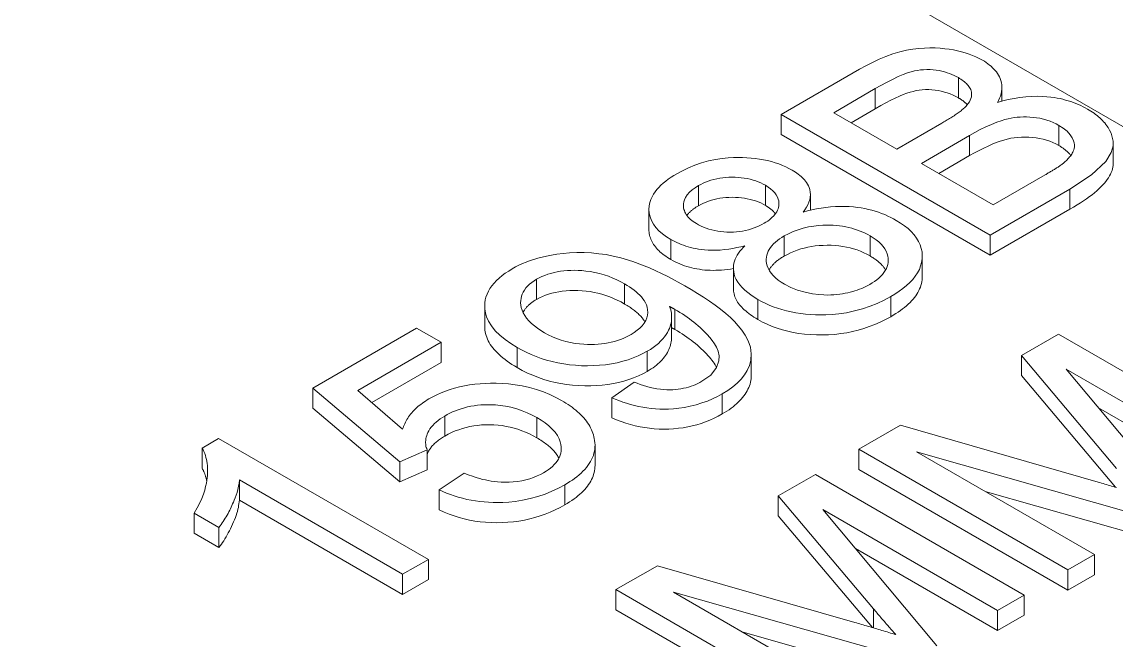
# Model space of a CAD drawing. Header units: millimetres. Extents: x 13 to 1104, y 13 to 850.
# Drawn here: x 922.41 to 933.52, y 606.4 to 612.68 of the extents above; entities that cross this region are included whole.
import ezdxf

# ---------------------------------------------------------------- set-up
doc = ezdxf.new("R2010")
doc.units = ezdxf.units.MM
doc.header["$LTSCALE"] = 4
doc.layers.add('Visible (ANSI)', color=7, linetype='Continuous', lineweight=9)
doc.layers.add('Visible Narrow (ANSI)', color=7, linetype='Continuous', lineweight=9)

msp = doc.modelspace()

# ---------------------------------------------------------------- linework, layer by layer
at = {"layer": 'Visible (ANSI)'}
for p, q in [((888.421, 637.694), (943.338, 605.987)), ((930.916, 612.197), (930.121, 611.737)), ((930.653, 611.755), (931.076, 612)), ((932.362, 611.872), (932.362, 612.012)), ((930.121, 611.737), (932.242, 610.513)), ((930.121, 611.533), (930.121, 611.737)), ((931.293, 611.385), (930.653, 611.755)), ((931.076, 611.795), (930.829, 611.653)), ((931.751, 611.65), (931.293, 611.385)), ((932.242, 610.308), (930.121, 611.533)), ((931.544, 611.241), (932.033, 611.524)), ((933.491, 611.238), (933.491, 611.442)), ((932.033, 611.319), (931.72, 611.139)), ((932.273, 610.82), (931.544, 611.241)), ((932.801, 611.125), (932.273, 610.82)), ((930.417, 610.765), (930.417, 610.926)), ((932.242, 610.513), (933.05, 610.979)), ((928.778, 610.571), (928.778, 610.776)), ((933.05, 610.775), (932.242, 610.308)), ((932.242, 610.308), (932.242, 610.513)), ((931.553, 610.094), (931.553, 610.298)), ((929.635, 609.971), (929.635, 610.175)), ((927.11, 609.587), (927.11, 609.791)), ((929.008, 609.477), (929.008, 609.681)), ((926.418, 609.568), (925.364, 608.959)), ((926.667, 609.424), (926.418, 609.568)), ((932.936, 609.508), (932.559, 609.29)), ((935.057, 608.283), (932.936, 609.508)), ((925.821, 608.936), (926.667, 609.424)), ((926.667, 609.22), (926.667, 609.424)), ((929.817, 609.091), (929.817, 609.295)), ((932.559, 609.29), (933.526, 608.144)), ((932.559, 609.086), (932.559, 609.29)), ((926.667, 609.22), (925.963, 608.813)), ((934.168, 607.77), (933.012, 609.152)), ((933.012, 609.152), (934.787, 608.127)), ((933.515, 607.953), (932.559, 609.086)), ((925.364, 608.959), (926.248, 608.211)), ((925.364, 608.755), (925.364, 608.959)), ((926.276, 608.541), (925.821, 608.936)), ((928.628, 609.02), (928.4, 608.862)), ((928.4, 608.658), (928.4, 608.862)), ((926.248, 608.007), (925.364, 608.755)), ((934.787, 607.923), (933.342, 608.758)), ((931.332, 608.582), (930.91, 608.338)), ((933.337, 608.005), (931.332, 608.582)), ((924.408, 608.449), (924.24, 608.351)), ((926.538, 607.219), (924.408, 608.449)), ((928.23, 608.175), (928.23, 608.379)), ((924.24, 608.147), (924.24, 608.351)), ((926.248, 608.211), (926.525, 608.334)), ((926.525, 608.13), (926.525, 608.334)), ((930.91, 608.338), (933.031, 607.114)), ((930.91, 608.134), (930.91, 608.338)), ((933.301, 607.269), (931.495, 608.312)), ((931.495, 608.312), (933.916, 607.624)), ((926.248, 608.007), (926.248, 608.211)), ((933.031, 606.909), (930.91, 608.134)), ((924.619, 608.027), (926.277, 607.069)), ((924.619, 607.823), (924.619, 608.027)), ((926.525, 608.13), (926.248, 608.007)), ((926.9, 608.097), (926.649, 607.926)), ((930.467, 608.082), (930.09, 607.865)), ((932.588, 606.858), (930.467, 608.082)), ((926.649, 607.722), (926.649, 607.926)), ((933.916, 607.42), (932.192, 607.91)), ((926.277, 606.865), (924.619, 607.823)), ((930.09, 607.865), (931.057, 606.719)), ((930.09, 607.661), (930.09, 607.865)), ((924.159, 607.691), (924.412, 607.545)), ((924.159, 607.486), (924.159, 607.691)), ((931.699, 606.344), (930.543, 607.727)), ((930.543, 607.727), (932.318, 606.702)), ((931.046, 606.528), (930.09, 607.661)), ((924.412, 607.341), (924.159, 607.486)), ((924.412, 607.341), (924.412, 607.545)), ((932.318, 606.498), (930.873, 607.332)), ((933.031, 607.114), (933.301, 607.269)), ((933.301, 607.065), (933.301, 607.269)), ((926.277, 607.069), (926.538, 607.219)), ((926.538, 607.015), (926.538, 607.219)), ((928.863, 607.156), (928.441, 606.913)), ((930.868, 606.58), (928.863, 607.156)), ((926.277, 606.865), (926.277, 607.069)), ((933.031, 606.909), (933.031, 607.114)), ((933.301, 607.065), (933.031, 606.909)), ((926.538, 607.015), (926.277, 606.865)), ((928.441, 606.913), (930.562, 605.688)), ((928.441, 606.709), (928.441, 606.913)), ((930.832, 605.844), (929.026, 606.887)), ((929.026, 606.887), (931.447, 606.199)), ((932.318, 606.702), (932.588, 606.858)), ((932.588, 606.654), (932.588, 606.858)), ((930.562, 605.484), (928.441, 606.709)), ((932.318, 606.498), (932.318, 606.702)), ((932.588, 606.654), (932.318, 606.498)), ((931.447, 605.995), (929.723, 606.485))]:
    msp.add_line(p, q, dxfattribs=at)
at = {"layer": 'Visible (ANSI)', "flags": 128}
for points in [[(932.163, 612.289), (932.131, 612.306), (932.098, 612.322), (932.063, 612.337), (932.027, 612.351), (931.989, 612.363), (931.95, 612.374), (931.91, 612.383), (931.869, 612.392), (931.826, 612.399), (931.781, 612.405), (931.733, 612.41), (931.683, 612.413), (931.631, 612.414), (931.576, 612.412), (931.519, 612.408), (931.458, 612.401), (931.394, 612.389), (931.325, 612.373), (931.254, 612.352), (931.184, 612.327), (931.114, 612.298), (931.047, 612.266), (930.98, 612.232), (930.916, 612.197)], [(932.315, 611.858), (932.327, 611.88), (932.337, 611.902), (932.346, 611.924), (932.353, 611.947), (932.358, 611.97), (932.361, 611.993), (932.362, 612.016), (932.361, 612.039), (932.357, 612.06), (932.351, 612.081), (932.344, 612.101), (932.336, 612.119), (932.326, 612.137), (932.316, 612.153), (932.305, 612.169), (932.293, 612.183), (932.28, 612.198), (932.266, 612.212), (932.252, 612.226), (932.236, 612.239), (932.219, 612.252), (932.201, 612.265), (932.183, 612.277), (932.163, 612.289)], [(931.076, 612), (931.131, 612.031), (931.189, 612.063), (931.249, 612.093), (931.308, 612.121), (931.36, 612.144), (931.403, 612.16), (931.44, 612.171), (931.472, 612.179), (931.503, 612.185), (931.534, 612.19), (931.566, 612.192), (931.599, 612.193), (931.632, 612.193), (931.664, 612.19), (931.694, 612.187), (931.724, 612.182), (931.752, 612.176), (931.778, 612.169), (931.804, 612.161), (931.829, 612.153), (931.853, 612.143), (931.876, 612.133), (931.898, 612.122), (931.919, 612.111)], [(931.919, 612.111), (931.932, 612.103), (931.945, 612.095), (931.957, 612.086), (931.969, 612.078), (931.98, 612.069), (931.991, 612.06), (932.001, 612.05), (932.01, 612.041), (932.019, 612.031), (932.026, 612.021), (932.033, 612.01), (932.039, 612), (932.044, 611.989), (932.049, 611.977), (932.052, 611.963), (932.053, 611.949), (932.053, 611.933), (932.051, 611.916), (932.046, 611.899), (932.039, 611.882), (932.031, 611.866), (932.02, 611.85), (932.008, 611.834), (931.995, 611.818)], [(931.919, 611.907), (931.892, 611.921), (931.865, 611.934), (931.836, 611.946), (931.807, 611.956), (931.777, 611.965), (931.746, 611.973), (931.715, 611.979), (931.683, 611.984), (931.65, 611.987), (931.618, 611.989), (931.585, 611.989), (931.553, 611.987), (931.522, 611.984), (931.49, 611.979), (931.459, 611.972), (931.428, 611.964), (931.395, 611.953), (931.36, 611.94), (931.321, 611.923), (931.278, 611.903), (931.233, 611.881), (931.184, 611.855), (931.132, 611.827), (931.076, 611.795)], [(933.23, 611.792), (933.208, 611.805), (933.185, 611.816), (933.162, 611.828), (933.138, 611.839), (933.113, 611.849), (933.088, 611.859), (933.062, 611.868), (933.035, 611.876), (933.008, 611.884), (932.98, 611.891), (932.952, 611.898), (932.923, 611.903), (932.893, 611.908), (932.858, 611.913), (932.818, 611.917), (932.772, 611.921), (932.72, 611.922), (932.664, 611.921), (932.603, 611.917), (932.543, 611.91), (932.484, 611.9), (932.426, 611.888), (932.37, 611.874), (932.315, 611.858)], [(931.995, 611.818), (931.988, 611.811), (931.98, 611.804), (931.972, 611.797), (931.964, 611.79), (931.955, 611.783), (931.946, 611.775), (931.936, 611.768), (931.926, 611.761), (931.916, 611.754), (931.906, 611.746), (931.896, 611.739), (931.885, 611.732), (931.875, 611.725), (931.864, 611.718), (931.853, 611.711), (931.841, 611.704), (931.83, 611.697), (931.819, 611.69), (931.807, 611.683), (931.796, 611.676), (931.784, 611.669), (931.773, 611.663), (931.762, 611.656), (931.751, 611.65)], [(932.01, 611.837), (932.007, 611.84), (932.005, 611.843), (932.002, 611.846), (931.998, 611.849), (931.995, 611.852), (931.992, 611.855), (931.989, 611.857), (931.985, 611.86), (931.982, 611.863), (931.978, 611.866), (931.975, 611.869), (931.971, 611.872), (931.967, 611.875), (931.963, 611.878), (931.959, 611.881), (931.955, 611.884), (931.951, 611.887), (931.946, 611.89), (931.942, 611.892), (931.937, 611.895), (931.933, 611.898), (931.928, 611.901), (931.923, 611.904), (931.919, 611.907)], [(932.033, 611.524), (932.086, 611.553), (932.141, 611.583), (932.198, 611.611), (932.256, 611.637), (932.309, 611.658), (932.354, 611.674), (932.392, 611.686), (932.425, 611.694), (932.455, 611.7), (932.485, 611.705), (932.516, 611.709), (932.547, 611.711), (932.579, 611.712), (932.611, 611.712), (932.644, 611.711), (932.678, 611.708), (932.712, 611.704), (932.747, 611.698), (932.783, 611.689), (932.817, 611.68), (932.85, 611.668), (932.881, 611.655), (932.911, 611.641), (932.939, 611.626)], [(933.05, 610.979), (933.271, 611.124), (933.416, 611.26), (933.471, 611.351), (933.49, 611.419), (933.49, 611.467), (933.482, 611.508), (933.469, 611.546), (933.454, 611.578), (933.439, 611.604), (933.426, 611.623), (933.416, 611.637), (933.405, 611.651), (933.394, 611.664), (933.382, 611.676), (933.37, 611.689), (933.356, 611.702), (933.343, 611.714), (933.328, 611.726), (933.313, 611.737), (933.298, 611.749), (933.282, 611.76), (933.265, 611.771), (933.248, 611.782), (933.23, 611.792)], [(932.939, 611.626), (932.984, 611.597), (933.023, 611.566), (933.055, 611.532), (933.076, 611.5), (933.088, 611.471), (933.094, 611.448), (933.097, 611.428), (933.097, 611.41), (933.095, 611.393), (933.091, 611.379), (933.086, 611.366), (933.081, 611.356), (933.076, 611.346), (933.07, 611.335), (933.063, 611.325), (933.056, 611.315), (933.048, 611.306), (933.04, 611.296), (933.031, 611.286), (933.022, 611.277), (933.013, 611.268), (933.003, 611.259), (932.993, 611.25), (932.983, 611.241)], [(932.939, 611.422), (932.909, 611.438), (932.878, 611.453), (932.846, 611.466), (932.813, 611.477), (932.779, 611.486), (932.744, 611.494), (932.708, 611.5), (932.671, 611.505), (932.634, 611.507), (932.597, 611.508), (932.56, 611.508), (932.523, 611.505), (932.487, 611.501), (932.451, 611.495), (932.415, 611.487), (932.379, 611.478), (932.342, 611.466), (932.303, 611.452), (932.263, 611.436), (932.221, 611.417), (932.177, 611.396), (932.131, 611.373), (932.083, 611.347), (932.033, 611.319)], [(933.06, 611.321), (933.057, 611.325), (933.053, 611.33), (933.049, 611.334), (933.046, 611.339), (933.042, 611.343), (933.038, 611.347), (933.033, 611.352), (933.029, 611.356), (933.025, 611.36), (933.02, 611.365), (933.015, 611.369), (933.01, 611.373), (933.005, 611.377), (933, 611.381), (932.994, 611.386), (932.989, 611.39), (932.983, 611.394), (932.977, 611.398), (932.971, 611.402), (932.965, 611.406), (932.959, 611.41), (932.952, 611.414), (932.946, 611.418), (932.939, 611.422)], [(930.231, 611.172), (930.199, 611.189), (930.166, 611.205), (930.132, 611.22), (930.096, 611.235), (930.059, 611.247), (930.021, 611.259), (929.981, 611.269), (929.94, 611.278), (929.899, 611.285), (929.857, 611.291), (929.814, 611.295), (929.771, 611.298), (929.728, 611.3), (929.684, 611.301), (929.636, 611.3), (929.581, 611.296), (929.52, 611.29), (929.454, 611.28), (929.383, 611.265), (929.312, 611.245), (929.244, 611.222), (929.18, 611.195), (929.119, 611.166), (929.062, 611.135)], [(929.062, 611.135), (929.031, 611.117), (929.002, 611.099), (928.974, 611.079), (928.948, 611.06), (928.923, 611.039), (928.899, 611.018), (928.877, 610.997), (928.858, 610.974), (928.84, 610.952), (928.823, 610.928), (928.809, 610.902), (928.796, 610.874), (928.786, 610.843), (928.78, 610.809), (928.778, 610.773), (928.781, 610.735), (928.789, 610.698), (928.803, 610.661), (928.823, 610.625), (928.848, 610.59), (928.879, 610.557), (928.915, 610.526), (928.956, 610.496), (929, 610.469)], [(930.342, 610.745), (930.36, 610.769), (930.376, 610.795), (930.39, 610.82), (930.401, 610.846), (930.41, 610.872), (930.415, 610.898), (930.417, 610.925), (930.415, 610.95), (930.411, 610.974), (930.404, 610.995), (930.396, 611.014), (930.386, 611.031), (930.377, 611.046), (930.367, 611.059), (930.357, 611.072), (930.346, 611.084), (930.334, 611.096), (930.322, 611.108), (930.308, 611.119), (930.294, 611.13), (930.279, 611.141), (930.264, 611.151), (930.247, 611.162), (930.231, 611.172)], [(932.983, 611.241), (932.976, 611.235), (932.969, 611.23), (932.962, 611.225), (932.954, 611.219), (932.946, 611.214), (932.938, 611.209), (932.931, 611.203), (932.923, 611.198), (932.916, 611.194), (932.908, 611.189), (932.901, 611.184), (932.894, 611.18), (932.886, 611.175), (932.879, 611.171), (932.871, 611.166), (932.863, 611.161), (932.855, 611.157), (932.848, 611.152), (932.84, 611.147), (932.832, 611.143), (932.824, 611.138), (932.817, 611.134), (932.809, 611.129), (932.801, 611.125)], [(933.491, 611.238), (933.491, 611.22), (933.488, 611.202), (933.484, 611.184), (933.479, 611.167), (933.472, 611.149), (933.464, 611.131), (933.454, 611.113), (933.443, 611.095), (933.431, 611.076), (933.417, 611.058), (933.401, 611.039), (933.384, 611.02), (933.366, 611.001), (933.346, 610.982), (933.324, 610.963), (933.301, 610.943), (933.276, 610.923), (933.249, 610.903), (933.22, 610.882), (933.19, 610.861), (933.158, 610.84), (933.124, 610.819), (933.088, 610.797), (933.05, 610.775)], [(929.28, 611.015), (929.303, 611.027), (929.328, 611.039), (929.353, 611.051), (929.38, 611.061), (929.407, 611.07), (929.436, 611.078), (929.466, 611.085), (929.496, 611.09), (929.527, 611.094), (929.558, 611.097), (929.589, 611.099), (929.621, 611.1), (929.653, 611.099), (929.684, 611.098), (929.715, 611.095), (929.746, 611.091), (929.776, 611.086), (929.805, 611.079), (929.834, 611.071), (929.862, 611.063), (929.888, 611.053), (929.913, 611.042), (929.938, 611.03), (929.961, 611.018)], [(929.259, 610.629), (929.242, 610.639), (929.227, 610.65), (929.212, 610.661), (929.198, 610.672), (929.186, 610.684), (929.175, 610.696), (929.164, 610.708), (929.155, 610.721), (929.148, 610.734), (929.142, 610.747), (929.137, 610.761), (929.133, 610.774), (929.13, 610.788), (929.128, 610.801), (929.128, 610.815), (929.129, 610.83), (929.132, 610.849), (929.138, 610.871), (929.149, 610.895), (929.166, 610.921), (929.189, 610.947), (929.215, 610.971), (929.246, 610.994), (929.28, 611.015)], [(929.961, 611.018), (929.988, 611), (930.013, 610.982), (930.036, 610.963), (930.055, 610.942), (930.07, 610.92), (930.082, 610.899), (930.09, 610.879), (930.095, 610.859), (930.097, 610.841), (930.097, 610.825), (930.096, 610.81), (930.093, 610.794), (930.089, 610.779), (930.083, 610.764), (930.075, 610.749), (930.066, 610.735), (930.056, 610.72), (930.043, 610.706), (930.03, 610.693), (930.015, 610.68), (930, 610.667), (929.983, 610.655), (929.965, 610.643), (929.946, 610.632)], [(929.28, 610.811), (929.273, 610.807), (929.267, 610.803), (929.261, 610.799), (929.254, 610.795), (929.248, 610.791), (929.243, 610.787), (929.237, 610.783), (929.231, 610.779), (929.226, 610.775), (929.221, 610.771), (929.215, 610.767), (929.21, 610.763), (929.206, 610.759), (929.201, 610.754), (929.196, 610.75), (929.192, 610.746), (929.188, 610.742), (929.184, 610.737), (929.18, 610.733), (929.176, 610.729), (929.172, 610.725), (929.169, 610.72), (929.165, 610.716), (929.162, 610.711)], [(929.961, 610.813), (929.937, 610.827), (929.912, 610.839), (929.886, 610.849), (929.86, 610.859), (929.833, 610.868), (929.805, 610.875), (929.776, 610.881), (929.747, 610.886), (929.717, 610.89), (929.686, 610.893), (929.655, 610.895), (929.623, 610.896), (929.59, 610.895), (929.559, 610.893), (929.528, 610.89), (929.498, 610.886), (929.468, 610.881), (929.439, 610.874), (929.411, 610.867), (929.383, 610.858), (929.357, 610.848), (929.33, 610.837), (929.305, 610.824), (929.28, 610.811)], [(930.062, 610.729), (930.059, 610.732), (930.056, 610.736), (930.053, 610.74), (930.05, 610.744), (930.046, 610.747), (930.043, 610.751), (930.039, 610.755), (930.036, 610.758), (930.032, 610.762), (930.028, 610.766), (930.024, 610.769), (930.02, 610.773), (930.015, 610.776), (930.011, 610.78), (930.006, 610.783), (930.002, 610.787), (929.997, 610.79), (929.992, 610.794), (929.987, 610.797), (929.982, 610.8), (929.977, 610.804), (929.972, 610.807), (929.966, 610.81), (929.961, 610.813)], [(931.288, 610.662), (931.26, 610.677), (931.232, 610.692), (931.202, 610.706), (931.172, 610.72), (931.14, 610.732), (931.107, 610.744), (931.074, 610.755), (931.04, 610.765), (931.005, 610.773), (930.969, 610.781), (930.932, 610.788), (930.894, 610.794), (930.853, 610.799), (930.81, 610.802), (930.766, 610.804), (930.719, 610.804), (930.671, 610.803), (930.622, 610.8), (930.573, 610.794), (930.525, 610.787), (930.478, 610.779), (930.432, 610.769), (930.387, 610.758), (930.342, 610.745)], [(929.946, 610.632), (929.923, 610.619), (929.898, 610.607), (929.872, 610.596), (929.846, 610.585), (929.818, 610.576), (929.789, 610.567), (929.759, 610.56), (929.729, 610.554), (929.698, 610.549), (929.667, 610.546), (929.635, 610.544), (929.603, 610.543), (929.57, 610.543), (929.538, 610.545), (929.507, 610.548), (929.476, 610.553), (929.446, 610.558), (929.416, 610.565), (929.387, 610.573), (929.359, 610.583), (929.332, 610.593), (929.307, 610.604), (929.282, 610.616), (929.259, 610.629)], [(930.151, 610.504), (930.195, 610.527), (930.241, 610.548), (930.291, 610.567), (930.343, 610.583), (930.397, 610.595), (930.45, 610.604), (930.498, 610.61), (930.543, 610.612), (930.582, 610.613), (930.615, 610.613), (930.648, 610.612), (930.681, 610.61), (930.713, 610.606), (930.744, 610.602), (930.776, 610.596), (930.807, 610.59), (930.837, 610.582), (930.866, 610.574), (930.895, 610.564), (930.922, 610.554), (930.949, 610.543), (930.974, 610.531), (930.999, 610.518), (931.023, 610.505)], [(931.232, 609.888), (931.275, 609.914), (931.317, 609.942), (931.356, 609.97), (931.392, 610), (931.426, 610.031), (931.456, 610.063), (931.482, 610.096), (931.505, 610.13), (931.523, 610.164), (931.536, 610.199), (931.546, 610.234), (931.551, 610.27), (931.553, 610.306), (931.55, 610.342), (931.543, 610.378), (931.531, 610.413), (931.515, 610.448), (931.495, 610.483), (931.47, 610.516), (931.441, 610.548), (931.408, 610.578), (931.371, 610.608), (931.331, 610.635), (931.288, 610.662)], [(929, 610.265), (928.982, 610.275), (928.965, 610.286), (928.948, 610.297), (928.932, 610.309), (928.917, 610.32), (928.903, 610.332), (928.889, 610.344), (928.877, 610.356), (928.865, 610.368), (928.853, 610.38), (928.843, 610.393), (928.833, 610.406), (928.824, 610.418), (928.816, 610.431), (928.809, 610.445), (928.802, 610.458), (928.797, 610.472), (928.792, 610.485), (928.787, 610.499), (928.784, 610.513), (928.781, 610.528), (928.779, 610.542), (928.778, 610.557), (928.778, 610.571)], [(929, 610.469), (929.02, 610.458), (929.04, 610.447), (929.061, 610.437), (929.083, 610.427), (929.105, 610.418), (929.128, 610.409), (929.152, 610.401), (929.176, 610.394), (929.201, 610.387), (929.226, 610.381), (929.252, 610.376), (929.279, 610.371), (929.31, 610.366), (929.343, 610.362), (929.378, 610.36), (929.417, 610.359), (929.459, 610.359), (929.502, 610.361), (929.545, 610.365), (929.588, 610.37), (929.63, 610.377), (929.671, 610.385), (929.712, 610.394), (929.752, 610.404)], [(930.153, 610.014), (930.12, 610.034), (930.09, 610.055), (930.063, 610.078), (930.038, 610.101), (930.017, 610.126), (930, 610.151), (929.987, 610.176), (929.978, 610.201), (929.972, 610.224), (929.969, 610.247), (929.969, 610.268), (929.971, 610.288), (929.974, 610.308), (929.98, 610.328), (929.989, 610.348), (929.999, 610.368), (930.012, 610.387), (930.026, 610.405), (930.043, 610.424), (930.062, 610.441), (930.082, 610.458), (930.104, 610.474), (930.127, 610.489), (930.151, 610.504)], [(931.023, 610.505), (931.055, 610.486), (931.084, 610.465), (931.111, 610.443), (931.135, 610.421), (931.156, 610.397), (931.174, 610.372), (931.187, 610.348), (931.197, 610.324), (931.203, 610.3), (931.206, 610.278), (931.207, 610.256), (931.206, 610.235), (931.202, 610.214), (931.196, 610.193), (931.188, 610.173), (931.177, 610.153), (931.164, 610.133), (931.149, 610.114), (931.132, 610.095), (931.112, 610.077), (931.092, 610.06), (931.069, 610.043), (931.045, 610.028), (931.02, 610.012)], [(929.752, 610.404), (929.734, 610.386), (929.717, 610.367), (929.701, 610.348), (929.687, 610.328), (929.674, 610.308), (929.663, 610.288), (929.654, 610.267), (929.646, 610.247), (929.64, 610.226), (929.637, 610.205), (929.635, 610.184), (929.635, 610.162), (929.638, 610.139), (929.643, 610.115), (929.651, 610.09), (929.663, 610.063), (929.679, 610.036), (929.7, 610.008), (929.723, 609.98), (929.75, 609.954), (929.78, 609.929), (929.812, 609.905), (929.847, 609.882), (929.883, 609.86)], [(931.023, 610.301), (930.991, 610.318), (930.958, 610.334), (930.925, 610.349), (930.89, 610.362), (930.855, 610.373), (930.819, 610.383), (930.782, 610.391), (930.745, 610.398), (930.706, 610.403), (930.667, 610.406), (930.627, 610.409), (930.586, 610.409), (930.546, 610.408), (930.506, 610.406), (930.466, 610.402), (930.428, 610.397), (930.391, 610.39), (930.354, 610.381), (930.318, 610.372), (930.283, 610.36), (930.249, 610.347), (930.216, 610.333), (930.183, 610.317), (930.151, 610.3)], [(929.143, 609.998), (928.969, 610.093), (928.783, 610.181), (928.614, 610.246), (928.492, 610.282), (928.413, 610.3), (928.342, 610.314), (928.269, 610.324), (928.195, 610.331), (928.12, 610.335), (928.044, 610.335), (927.972, 610.333), (927.905, 610.327), (927.844, 610.319), (927.787, 610.31), (927.737, 610.3), (927.693, 610.29), (927.65, 610.279), (927.61, 610.266), (927.57, 610.253), (927.531, 610.238), (927.494, 610.223), (927.458, 610.206), (927.423, 610.189), (927.39, 610.17)], [(929.635, 610.174), (929.604, 610.168), (929.574, 610.164), (929.544, 610.161), (929.514, 610.158), (929.485, 610.156), (929.456, 610.155), (929.428, 610.154), (929.399, 610.155), (929.372, 610.156), (929.344, 610.158), (929.317, 610.161), (929.291, 610.165), (929.264, 610.169), (929.238, 610.174), (929.213, 610.18), (929.188, 610.186), (929.163, 610.194), (929.139, 610.202), (929.115, 610.21), (929.091, 610.22), (929.068, 610.23), (929.045, 610.241), (929.022, 610.252), (929, 610.265)], [(930.151, 610.3), (930.142, 610.295), (930.133, 610.289), (930.124, 610.284), (930.116, 610.278), (930.108, 610.272), (930.1, 610.267), (930.092, 610.261), (930.084, 610.255), (930.077, 610.25), (930.07, 610.244), (930.063, 610.238), (930.056, 610.232), (930.05, 610.226), (930.044, 610.22), (930.038, 610.214), (930.032, 610.208), (930.027, 610.202), (930.022, 610.196), (930.017, 610.19), (930.012, 610.184), (930.008, 610.177), (930.004, 610.171), (930, 610.165), (929.996, 610.158)], [(931.18, 610.158), (931.176, 610.164), (931.172, 610.171), (931.168, 610.177), (931.163, 610.183), (931.159, 610.19), (931.154, 610.196), (931.148, 610.202), (931.143, 610.208), (931.137, 610.214), (931.131, 610.22), (931.125, 610.226), (931.119, 610.232), (931.112, 610.238), (931.105, 610.244), (931.098, 610.25), (931.091, 610.256), (931.083, 610.262), (931.075, 610.267), (931.067, 610.273), (931.059, 610.279), (931.05, 610.284), (931.041, 610.29), (931.032, 610.295), (931.023, 610.301)], [(927.39, 610.17), (927.354, 610.148), (927.319, 610.125), (927.287, 610.102), (927.257, 610.077), (927.23, 610.052), (927.205, 610.026), (927.183, 609.998), (927.163, 609.97), (927.147, 609.942), (927.134, 609.913), (927.123, 609.884), (927.116, 609.854), (927.112, 609.824), (927.11, 609.794), (927.111, 609.762), (927.117, 609.725), (927.129, 609.684), (927.149, 609.639), (927.178, 609.591), (927.217, 609.542), (927.264, 609.496), (927.317, 609.452), (927.376, 609.411), (927.44, 609.372)], [(927.637, 610.064), (927.663, 610.079), (927.691, 610.092), (927.719, 610.104), (927.75, 610.115), (927.781, 610.124), (927.814, 610.133), (927.847, 610.14), (927.881, 610.145), (927.915, 610.149), (927.95, 610.152), (927.986, 610.154), (928.021, 610.155), (928.058, 610.154), (928.097, 610.152), (928.138, 610.148), (928.182, 610.142), (928.227, 610.134), (928.275, 610.123), (928.322, 610.109), (928.368, 610.094), (928.411, 610.077), (928.453, 610.058), (928.493, 610.038), (928.531, 610.017)], [(927.716, 609.522), (927.68, 609.544), (927.646, 609.567), (927.614, 609.591), (927.585, 609.616), (927.559, 609.641), (927.536, 609.668), (927.516, 609.696), (927.5, 609.724), (927.489, 609.751), (927.481, 609.777), (927.477, 609.802), (927.475, 609.825), (927.476, 609.848), (927.479, 609.87), (927.484, 609.892), (927.491, 609.913), (927.501, 609.934), (927.513, 609.955), (927.528, 609.976), (927.545, 609.995), (927.565, 610.014), (927.587, 610.031), (927.611, 610.048), (927.637, 610.064)], [(931.553, 610.094), (931.552, 610.076), (931.551, 610.057), (931.548, 610.039), (931.544, 610.021), (931.539, 610.002), (931.533, 609.984), (931.526, 609.967), (931.517, 609.949), (931.508, 609.931), (931.497, 609.914), (931.486, 609.897), (931.473, 609.879), (931.459, 609.862), (931.444, 609.845), (931.428, 609.829), (931.41, 609.812), (931.392, 609.796), (931.372, 609.779), (931.352, 609.763), (931.33, 609.747), (931.307, 609.731), (931.283, 609.715), (931.258, 609.699), (931.232, 609.684)], [(928.531, 609.813), (928.494, 609.834), (928.456, 609.853), (928.417, 609.87), (928.379, 609.886), (928.34, 609.9), (928.3, 609.912), (928.26, 609.922), (928.22, 609.931), (928.18, 609.939), (928.139, 609.944), (928.098, 609.948), (928.056, 609.95), (928.015, 609.95), (927.975, 609.95), (927.936, 609.947), (927.898, 609.943), (927.861, 609.938), (927.826, 609.931), (927.792, 609.923), (927.758, 609.913), (927.726, 609.902), (927.696, 609.89), (927.666, 609.876), (927.637, 609.86)], [(928.531, 610.017), (928.556, 610.002), (928.58, 609.987), (928.604, 609.971), (928.626, 609.955), (928.647, 609.938), (928.666, 609.921), (928.685, 609.903), (928.702, 609.885), (928.717, 609.866), (928.73, 609.847), (928.742, 609.826), (928.752, 609.804), (928.76, 609.78), (928.764, 609.754), (928.765, 609.727), (928.763, 609.699), (928.756, 609.672), (928.745, 609.645), (928.729, 609.618), (928.71, 609.593), (928.686, 609.569), (928.659, 609.546), (928.629, 609.524), (928.596, 609.503)], [(929.522, 608.901), (929.578, 608.935), (929.629, 608.972), (929.674, 609.01), (929.714, 609.051), (929.748, 609.093), (929.776, 609.137), (929.798, 609.188), (929.813, 609.244), (929.817, 609.308), (929.807, 609.375), (929.786, 609.439), (929.756, 609.497), (929.721, 609.549), (929.685, 609.593), (929.647, 609.635), (929.604, 609.677), (929.557, 609.718), (929.505, 609.76), (929.451, 609.801), (929.393, 609.841), (929.333, 609.881), (929.271, 609.921), (929.207, 609.96), (929.143, 609.998)], [(929.883, 609.656), (929.863, 609.668), (929.844, 609.68), (929.825, 609.692), (929.808, 609.704), (929.791, 609.717), (929.775, 609.729), (929.76, 609.742), (929.746, 609.754), (929.732, 609.767), (929.72, 609.78), (929.708, 609.793), (929.697, 609.806), (929.687, 609.819), (929.678, 609.833), (929.67, 609.846), (929.663, 609.86), (929.656, 609.873), (929.651, 609.887), (929.646, 609.901), (929.642, 609.915), (929.639, 609.929), (929.636, 609.943), (929.635, 609.957), (929.635, 609.971)], [(931.02, 610.012), (931, 610.001), (930.98, 609.991), (930.959, 609.981), (930.938, 609.972), (930.916, 609.963), (930.893, 609.955), (930.869, 609.947), (930.846, 609.94), (930.821, 609.933), (930.796, 609.928), (930.771, 609.922), (930.744, 609.917), (930.716, 609.913), (930.686, 609.909), (930.656, 609.906), (930.624, 609.905), (930.591, 609.904), (930.553, 609.905), (930.501, 609.908), (930.437, 609.917), (930.362, 609.933), (930.287, 609.955), (930.217, 609.982), (930.153, 610.014)], [(927.637, 609.86), (927.629, 609.855), (927.621, 609.851), (927.613, 609.846), (927.606, 609.841), (927.598, 609.835), (927.591, 609.83), (927.584, 609.825), (927.577, 609.82), (927.571, 609.814), (927.565, 609.809), (927.558, 609.804), (927.553, 609.798), (927.547, 609.792), (927.542, 609.787), (927.536, 609.781), (927.531, 609.775), (927.526, 609.769), (927.522, 609.764), (927.518, 609.758), (927.513, 609.752), (927.509, 609.745), (927.506, 609.739), (927.502, 609.733), (927.499, 609.727)], [(928.737, 609.631), (928.733, 609.639), (928.728, 609.646), (928.722, 609.654), (928.717, 609.662), (928.711, 609.67), (928.705, 609.677), (928.698, 609.685), (928.691, 609.693), (928.683, 609.7), (928.676, 609.708), (928.668, 609.716), (928.659, 609.723), (928.651, 609.731), (928.641, 609.738), (928.632, 609.746), (928.622, 609.753), (928.612, 609.761), (928.602, 609.768), (928.591, 609.776), (928.58, 609.783), (928.568, 609.791), (928.556, 609.798), (928.544, 609.805), (928.531, 609.813)], [(929.883, 609.86), (929.92, 609.84), (929.959, 609.82), (929.999, 609.802), (930.04, 609.785), (930.083, 609.77), (930.128, 609.756), (930.174, 609.744), (930.222, 609.733), (930.27, 609.723), (930.319, 609.716), (930.368, 609.71), (930.419, 609.706), (930.469, 609.704), (930.52, 609.703), (930.575, 609.704), (930.638, 609.707), (930.707, 609.714), (930.783, 609.725), (930.863, 609.742), (930.945, 609.764), (931.022, 609.79), (931.096, 609.819), (931.166, 609.852), (931.232, 609.888)], [(928.761, 609.334), (928.792, 609.352), (928.821, 609.372), (928.848, 609.392), (928.873, 609.413), (928.896, 609.435), (928.917, 609.458), (928.936, 609.481), (928.952, 609.503), (928.965, 609.525), (928.976, 609.546), (928.985, 609.566), (928.992, 609.585), (928.997, 609.602), (929.002, 609.619), (929.005, 609.636), (929.007, 609.653), (929.008, 609.67), (929.008, 609.687), (929.007, 609.704), (929.006, 609.72), (929.003, 609.737), (928.999, 609.754), (928.993, 609.771), (928.987, 609.787)], [(928.987, 609.787), (928.989, 609.786), (928.992, 609.785), (928.994, 609.784), (928.996, 609.783), (928.998, 609.781), (929, 609.78), (929.003, 609.779), (929.005, 609.778), (929.007, 609.777), (929.009, 609.775), (929.012, 609.774), (929.014, 609.773), (929.016, 609.772), (929.018, 609.771), (929.02, 609.77), (929.022, 609.768), (929.025, 609.767), (929.027, 609.766), (929.029, 609.765), (929.032, 609.763), (929.034, 609.762), (929.036, 609.761), (929.039, 609.759), (929.041, 609.758)], [(929.041, 609.758), (929.067, 609.743), (929.092, 609.727), (929.117, 609.712), (929.141, 609.695), (929.165, 609.679), (929.188, 609.662), (929.211, 609.645), (929.233, 609.628), (929.255, 609.611), (929.276, 609.593), (929.296, 609.575), (929.318, 609.555), (929.343, 609.53), (929.369, 609.503), (929.395, 609.474), (929.421, 609.442), (929.443, 609.409), (929.463, 609.375), (929.48, 609.335), (929.489, 609.288), (929.487, 609.235), (929.464, 609.167), (929.405, 609.092), (929.316, 609.028)], [(927.44, 609.168), (927.413, 609.184), (927.387, 609.2), (927.363, 609.216), (927.339, 609.232), (927.317, 609.249), (927.295, 609.265), (927.275, 609.282), (927.256, 609.299), (927.239, 609.316), (927.222, 609.333), (927.207, 609.351), (927.192, 609.368), (927.179, 609.386), (927.167, 609.403), (927.156, 609.421), (927.146, 609.439), (927.138, 609.457), (927.13, 609.475), (927.124, 609.494), (927.119, 609.512), (927.115, 609.531), (927.112, 609.549), (927.111, 609.568), (927.11, 609.587)], [(931.232, 609.684), (931.179, 609.655), (931.125, 609.628), (931.071, 609.604), (931.015, 609.583), (930.959, 609.564), (930.902, 609.547), (930.844, 609.533), (930.785, 609.521), (930.725, 609.512), (930.664, 609.505), (930.602, 609.501), (930.539, 609.499), (930.477, 609.5), (930.416, 609.502), (930.357, 609.507), (930.298, 609.515), (930.242, 609.524), (930.186, 609.536), (930.132, 609.551), (930.08, 609.567), (930.028, 609.586), (929.979, 609.607), (929.93, 609.63), (929.883, 609.656)], [(928.596, 609.503), (928.571, 609.489), (928.544, 609.476), (928.517, 609.464), (928.488, 609.453), (928.458, 609.442), (928.427, 609.433), (928.395, 609.425), (928.362, 609.418), (928.329, 609.413), (928.295, 609.408), (928.261, 609.405), (928.226, 609.403), (928.191, 609.402), (928.155, 609.402), (928.116, 609.404), (928.074, 609.408), (928.029, 609.413), (927.982, 609.422), (927.933, 609.433), (927.885, 609.447), (927.84, 609.463), (927.797, 609.481), (927.755, 609.501), (927.716, 609.522)], [(929.008, 609.477), (929.008, 609.461), (929.007, 609.446), (929.004, 609.43), (929.001, 609.415), (928.998, 609.399), (928.993, 609.383), (928.987, 609.368), (928.981, 609.352), (928.973, 609.336), (928.965, 609.32), (928.956, 609.305), (928.946, 609.29), (928.935, 609.275), (928.923, 609.261), (928.911, 609.246), (928.898, 609.232), (928.884, 609.219), (928.869, 609.205), (928.853, 609.192), (928.836, 609.179), (928.819, 609.166), (928.8, 609.154), (928.781, 609.141), (928.761, 609.129)], [(929.041, 609.554), (929.04, 609.555), (929.039, 609.555), (929.038, 609.556), (929.037, 609.556), (929.036, 609.557), (929.034, 609.558), (929.033, 609.558), (929.032, 609.559), (929.031, 609.56), (929.03, 609.56), (929.028, 609.561), (929.027, 609.562), (929.026, 609.563), (929.024, 609.563), (929.023, 609.564), (929.021, 609.565), (929.02, 609.566), (929.018, 609.567), (929.017, 609.567), (929.015, 609.568), (929.014, 609.569), (929.012, 609.57), (929.01, 609.571), (929.008, 609.572)], [(929.465, 609.167), (929.457, 609.182), (929.449, 609.196), (929.439, 609.211), (929.429, 609.226), (929.417, 609.242), (929.405, 609.258), (929.391, 609.274), (929.377, 609.29), (929.361, 609.307), (929.345, 609.324), (929.327, 609.342), (929.308, 609.359), (929.289, 609.377), (929.27, 609.394), (929.249, 609.411), (929.228, 609.428), (929.207, 609.445), (929.185, 609.461), (929.162, 609.477), (929.139, 609.493), (929.115, 609.509), (929.091, 609.524), (929.066, 609.539), (929.041, 609.554)], [(927.44, 609.372), (927.485, 609.347), (927.532, 609.323), (927.581, 609.301), (927.632, 609.28), (927.684, 609.261), (927.739, 609.243), (927.795, 609.228), (927.853, 609.215), (927.912, 609.205), (927.971, 609.196), (928.031, 609.191), (928.092, 609.187), (928.154, 609.186), (928.216, 609.188), (928.277, 609.191), (928.337, 609.197), (928.396, 609.206), (928.455, 609.217), (928.512, 609.231), (928.567, 609.247), (928.619, 609.266), (928.668, 609.286), (928.716, 609.309), (928.761, 609.334)], [(928.761, 609.129), (928.716, 609.105), (928.67, 609.083), (928.622, 609.063), (928.573, 609.045), (928.522, 609.03), (928.47, 609.017), (928.416, 609.005), (928.361, 608.996), (928.304, 608.99), (928.246, 608.985), (928.186, 608.983), (928.125, 608.982), (928.063, 608.984), (928.002, 608.989), (927.942, 608.996), (927.883, 609.005), (927.825, 609.017), (927.767, 609.031), (927.711, 609.048), (927.655, 609.067), (927.6, 609.089), (927.546, 609.112), (927.492, 609.139), (927.44, 609.168)], [(929.316, 609.028), (929.295, 609.017), (929.274, 609.006), (929.252, 608.996), (929.229, 608.987), (929.205, 608.978), (929.18, 608.97), (929.155, 608.963), (929.129, 608.957), (929.102, 608.952), (929.075, 608.948), (929.047, 608.945), (929.019, 608.943), (928.99, 608.942), (928.959, 608.943), (928.928, 608.944), (928.894, 608.948), (928.859, 608.953), (928.825, 608.96), (928.79, 608.967), (928.756, 608.976), (928.723, 608.986), (928.69, 608.997), (928.659, 609.008), (928.628, 609.02)], [(929.817, 609.091), (929.817, 609.073), (929.815, 609.055), (929.812, 609.036), (929.809, 609.018), (929.804, 609), (929.798, 608.983), (929.791, 608.965), (929.783, 608.948), (929.774, 608.93), (929.765, 608.913), (929.754, 608.897), (929.742, 608.88), (929.729, 608.864), (929.715, 608.848), (929.701, 608.832), (929.685, 608.816), (929.668, 608.8), (929.65, 608.785), (929.631, 608.77), (929.612, 608.755), (929.591, 608.74), (929.569, 608.726), (929.546, 608.711), (929.522, 608.697)], [(927.891, 608.833), (927.833, 608.865), (927.771, 608.894), (927.706, 608.921), (927.637, 608.945), (927.565, 608.965), (927.492, 608.982), (927.42, 608.994), (927.352, 609.002), (927.287, 609.006), (927.226, 609.008), (927.17, 609.008), (927.116, 609.007), (927.063, 609.003), (927.01, 608.998), (926.957, 608.991), (926.906, 608.982), (926.855, 608.971), (926.805, 608.958), (926.758, 608.944), (926.712, 608.928), (926.667, 608.91), (926.625, 608.891), (926.584, 608.871), (926.544, 608.849)], [(926.544, 608.849), (926.527, 608.839), (926.509, 608.828), (926.493, 608.817), (926.477, 608.806), (926.461, 608.794), (926.446, 608.783), (926.432, 608.771), (926.418, 608.758), (926.405, 608.746), (926.392, 608.733), (926.38, 608.721), (926.369, 608.708), (926.358, 608.694), (926.347, 608.681), (926.338, 608.667), (926.329, 608.654), (926.32, 608.64), (926.312, 608.626), (926.305, 608.612), (926.298, 608.598), (926.292, 608.584), (926.286, 608.57), (926.281, 608.555), (926.276, 608.541)], [(928.223, 608.448), (928.219, 608.466), (928.214, 608.484), (928.208, 608.502), (928.201, 608.52), (928.194, 608.537), (928.185, 608.555), (928.176, 608.572), (928.166, 608.589), (928.155, 608.607), (928.143, 608.623), (928.13, 608.64), (928.116, 608.657), (928.101, 608.673), (928.085, 608.689), (928.069, 608.705), (928.052, 608.72), (928.034, 608.735), (928.016, 608.75), (927.997, 608.765), (927.977, 608.779), (927.956, 608.793), (927.935, 608.807), (927.913, 608.82), (927.891, 608.833)], [(928.4, 608.862), (928.436, 608.847), (928.473, 608.832), (928.511, 608.818), (928.55, 608.805), (928.589, 608.794), (928.63, 608.783), (928.671, 608.773), (928.714, 608.765), (928.756, 608.759), (928.799, 608.753), (928.843, 608.749), (928.887, 608.747), (928.931, 608.746), (928.977, 608.747), (929.028, 608.75), (929.081, 608.755), (929.138, 608.763), (929.197, 608.775), (929.257, 608.79), (929.315, 608.808), (929.371, 608.828), (929.424, 608.85), (929.474, 608.875), (929.522, 608.901)], [(926.704, 608.676), (926.73, 608.691), (926.756, 608.704), (926.784, 608.717), (926.812, 608.729), (926.842, 608.74), (926.872, 608.75), (926.904, 608.759), (926.936, 608.768), (926.969, 608.775), (927.003, 608.78), (927.037, 608.785), (927.071, 608.788), (927.106, 608.79), (927.141, 608.791), (927.178, 608.791), (927.22, 608.789), (927.267, 608.784), (927.32, 608.777), (927.377, 608.765), (927.435, 608.749), (927.49, 608.73), (927.542, 608.709), (927.592, 608.685), (927.639, 608.66)], [(929.522, 608.697), (929.481, 608.674), (929.439, 608.653), (929.396, 608.634), (929.352, 608.617), (929.308, 608.601), (929.263, 608.587), (929.217, 608.575), (929.171, 608.565), (929.124, 608.557), (929.076, 608.551), (929.028, 608.546), (928.979, 608.543), (928.93, 608.542), (928.881, 608.543), (928.832, 608.546), (928.783, 608.551), (928.735, 608.558), (928.687, 608.566), (928.638, 608.577), (928.59, 608.589), (928.543, 608.604), (928.495, 608.62), (928.448, 608.638), (928.4, 608.658)], [(926.525, 608.334), (926.521, 608.345), (926.517, 608.357), (926.514, 608.368), (926.512, 608.379), (926.511, 608.391), (926.51, 608.403), (926.51, 608.414), (926.511, 608.426), (926.512, 608.437), (926.514, 608.449), (926.516, 608.462), (926.521, 608.477), (926.526, 608.493), (926.533, 608.51), (926.542, 608.527), (926.553, 608.545), (926.567, 608.564), (926.582, 608.581), (926.599, 608.599), (926.617, 608.615), (926.637, 608.631), (926.658, 608.647), (926.68, 608.662), (926.704, 608.676)], [(927.639, 608.455), (927.601, 608.476), (927.564, 608.495), (927.525, 608.512), (927.487, 608.527), (927.448, 608.541), (927.408, 608.553), (927.368, 608.563), (927.328, 608.571), (927.287, 608.578), (927.246, 608.583), (927.204, 608.586), (927.162, 608.587), (927.12, 608.587), (927.079, 608.585), (927.038, 608.581), (926.998, 608.576), (926.959, 608.568), (926.921, 608.56), (926.883, 608.549), (926.846, 608.537), (926.809, 608.524), (926.774, 608.508), (926.739, 608.491), (926.704, 608.472)], [(927.639, 608.66), (927.683, 608.633), (927.724, 608.605), (927.761, 608.575), (927.795, 608.544), (927.824, 608.511), (927.848, 608.478), (927.866, 608.445), (927.877, 608.415), (927.884, 608.387), (927.887, 608.362), (927.887, 608.34), (927.885, 608.319), (927.882, 608.299), (927.876, 608.278), (927.868, 608.258), (927.858, 608.239), (927.846, 608.219), (927.832, 608.2), (927.816, 608.182), (927.798, 608.164), (927.778, 608.147), (927.756, 608.131), (927.733, 608.115), (927.708, 608.1)], [(926.704, 608.472), (926.693, 608.465), (926.681, 608.458), (926.67, 608.451), (926.66, 608.444), (926.65, 608.437), (926.64, 608.43), (926.63, 608.422), (926.621, 608.415), (926.613, 608.407), (926.604, 608.4), (926.596, 608.392), (926.589, 608.384), (926.581, 608.377), (926.574, 608.369), (926.568, 608.361), (926.562, 608.353), (926.556, 608.344), (926.55, 608.336), (926.545, 608.328), (926.54, 608.319), (926.536, 608.311), (926.532, 608.302), (926.528, 608.294), (926.525, 608.285)], [(927.863, 608.247), (927.858, 608.256), (927.853, 608.265), (927.848, 608.274), (927.842, 608.283), (927.835, 608.292), (927.829, 608.301), (927.822, 608.31), (927.814, 608.319), (927.806, 608.328), (927.798, 608.337), (927.789, 608.345), (927.78, 608.354), (927.771, 608.363), (927.761, 608.371), (927.75, 608.38), (927.74, 608.388), (927.728, 608.397), (927.717, 608.405), (927.705, 608.414), (927.692, 608.422), (927.68, 608.431), (927.666, 608.439), (927.653, 608.447), (927.639, 608.455)], [(927.923, 607.978), (927.95, 607.994), (927.975, 608.01), (928, 608.026), (928.023, 608.043), (928.046, 608.06), (928.068, 608.078), (928.088, 608.096), (928.108, 608.115), (928.126, 608.134), (928.143, 608.153), (928.158, 608.173), (928.172, 608.193), (928.184, 608.214), (928.195, 608.234), (928.205, 608.255), (928.213, 608.276), (928.219, 608.298), (928.224, 608.319), (928.227, 608.34), (928.229, 608.362), (928.23, 608.383), (928.229, 608.404), (928.226, 608.426), (928.223, 608.448)], [(924.24, 608.351), (924.25, 608.333), (924.259, 608.315), (924.267, 608.295), (924.274, 608.276), (924.28, 608.256), (924.285, 608.236), (924.288, 608.216), (924.292, 608.195), (924.294, 608.174), (924.295, 608.154), (924.296, 608.132), (924.296, 608.111), (924.295, 608.09), (924.294, 608.069), (924.292, 608.047), (924.289, 608.022), (924.284, 607.993), (924.277, 607.961), (924.268, 607.924), (924.255, 607.884), (924.238, 607.84), (924.217, 607.794), (924.191, 607.744), (924.159, 607.691)], [(924.288, 608.015), (924.287, 608.021), (924.286, 608.027), (924.284, 608.033), (924.283, 608.039), (924.281, 608.045), (924.28, 608.051), (924.278, 608.057), (924.277, 608.062), (924.275, 608.068), (924.273, 608.074), (924.271, 608.079), (924.269, 608.085), (924.267, 608.09), (924.265, 608.096), (924.263, 608.101), (924.261, 608.107), (924.258, 608.112), (924.256, 608.117), (924.254, 608.122), (924.251, 608.127), (924.248, 608.132), (924.246, 608.137), (924.243, 608.142), (924.24, 608.147)], [(928.23, 608.175), (928.229, 608.156), (928.227, 608.138), (928.225, 608.119), (928.221, 608.101), (928.216, 608.083), (928.21, 608.066), (928.203, 608.048), (928.196, 608.031), (928.186, 608.013), (928.176, 607.996), (928.165, 607.979), (928.153, 607.963), (928.14, 607.946), (928.125, 607.929), (928.11, 607.913), (928.093, 607.897), (928.076, 607.881), (928.057, 607.865), (928.038, 607.85), (928.017, 607.834), (927.995, 607.819), (927.972, 607.804), (927.948, 607.789), (927.923, 607.774)], [(924.412, 607.545), (924.423, 607.56), (924.434, 607.575), (924.445, 607.591), (924.456, 607.606), (924.466, 607.622), (924.476, 607.638), (924.485, 607.654), (924.495, 607.67), (924.504, 607.686), (924.512, 607.702), (924.521, 607.719), (924.529, 607.735), (924.537, 607.751), (924.544, 607.767), (924.551, 607.783), (924.559, 607.8), (924.568, 607.821), (924.577, 607.845), (924.587, 607.872), (924.596, 607.9), (924.604, 607.93), (924.611, 607.962), (924.616, 607.994), (924.619, 608.027)], [(927.708, 608.1), (927.676, 608.083), (927.642, 608.067), (927.605, 608.052), (927.567, 608.039), (927.527, 608.028), (927.486, 608.019), (927.443, 608.012), (927.4, 608.008), (927.357, 608.005), (927.315, 608.004), (927.277, 608.005), (927.24, 608.007), (927.207, 608.011), (927.175, 608.015), (927.146, 608.021), (927.117, 608.027), (927.088, 608.033), (927.059, 608.041), (927.032, 608.049), (927.004, 608.057), (926.977, 608.067), (926.951, 608.076), (926.925, 608.086), (926.9, 608.097)], [(926.649, 607.926), (926.686, 607.909), (926.723, 607.893), (926.762, 607.879), (926.801, 607.865), (926.842, 607.852), (926.884, 607.841), (926.927, 607.83), (926.971, 607.821), (927.015, 607.814), (927.059, 607.808), (927.104, 607.803), (927.15, 607.8), (927.196, 607.798), (927.243, 607.797), (927.295, 607.799), (927.354, 607.802), (927.421, 607.809), (927.493, 607.82), (927.571, 607.837), (927.649, 607.858), (927.723, 607.883), (927.793, 607.912), (927.86, 607.944), (927.923, 607.978)], [(933.526, 607.95), (933.509, 607.955), (933.491, 607.96), (933.474, 607.965), (933.457, 607.97), (933.439, 607.975), (933.422, 607.98), (933.405, 607.985), (933.388, 607.99), (933.371, 607.995), (933.354, 608), (933.337, 608.005)], [(924.619, 607.823), (924.617, 607.805), (924.615, 607.786), (924.612, 607.768), (924.609, 607.748), (924.604, 607.729), (924.599, 607.708), (924.593, 607.688), (924.586, 607.667), (924.579, 607.645), (924.57, 607.623), (924.561, 607.6), (924.551, 607.577), (924.54, 607.554), (924.529, 607.532), (924.518, 607.51), (924.507, 607.489), (924.496, 607.468), (924.484, 607.448), (924.473, 607.429), (924.461, 607.41), (924.449, 607.392), (924.437, 607.374), (924.424, 607.357), (924.412, 607.341)], [(927.923, 607.774), (927.875, 607.747), (927.825, 607.723), (927.775, 607.7), (927.724, 607.68), (927.673, 607.662), (927.62, 607.646), (927.567, 607.632), (927.513, 607.62), (927.458, 607.61), (927.402, 607.603), (927.346, 607.597), (927.289, 607.594), (927.232, 607.593), (927.175, 607.594), (927.119, 607.598), (927.064, 607.603), (927.01, 607.61), (926.956, 607.62), (926.903, 607.632), (926.851, 607.645), (926.8, 607.661), (926.749, 607.679), (926.699, 607.699), (926.649, 607.722)], [(931.057, 606.719), (931.066, 606.708), (931.075, 606.697), (931.084, 606.687), (931.093, 606.676), (931.103, 606.665), (931.112, 606.654), (931.121, 606.643), (931.131, 606.632), (931.14, 606.621), (931.149, 606.61), (931.158, 606.599), (931.168, 606.589), (931.177, 606.578), (931.186, 606.567), (931.195, 606.557), (931.205, 606.546), (931.214, 606.535), (931.224, 606.524), (931.234, 606.512), (931.244, 606.501), (931.254, 606.49), (931.264, 606.479), (931.274, 606.468), (931.284, 606.457)], [(931.284, 606.457), (931.267, 606.462), (931.249, 606.468), (931.231, 606.473), (931.213, 606.478), (931.195, 606.484), (931.177, 606.489), (931.159, 606.494), (931.142, 606.5), (931.124, 606.505), (931.108, 606.51), (931.091, 606.515), (931.074, 606.519), (931.057, 606.524), (931.04, 606.53), (931.022, 606.535), (931.005, 606.54), (930.988, 606.545), (930.97, 606.55), (930.953, 606.555), (930.936, 606.56), (930.919, 606.565), (930.902, 606.57), (930.885, 606.575), (930.868, 606.58)]]:
    msp.add_lwpolyline(points, dxfattribs=at)
at = {"layer": 'Visible Narrow (ANSI)'}
for p, q in [((931.919, 611.907), (931.919, 612.111)), ((931.076, 611.795), (931.076, 612)), ((932.939, 611.422), (932.939, 611.626)), ((932.033, 611.319), (932.033, 611.524)), ((929.28, 610.811), (929.28, 611.015)), ((929.961, 610.813), (929.961, 611.018)), ((933.05, 610.775), (933.05, 610.979)), ((929, 610.265), (929, 610.469)), ((930.151, 610.3), (930.151, 610.504)), ((931.023, 610.301), (931.023, 610.505)), ((927.637, 609.86), (927.637, 610.064)), ((928.531, 609.813), (928.531, 610.017)), ((929.883, 609.656), (929.883, 609.86)), ((931.232, 609.684), (931.232, 609.888)), ((929.041, 609.554), (929.041, 609.758)), ((927.44, 609.168), (927.44, 609.372)), ((928.761, 609.129), (928.761, 609.334)), ((929.522, 608.697), (929.522, 608.901)), ((926.704, 608.472), (926.704, 608.676)), ((927.639, 608.455), (927.639, 608.66)), ((927.923, 607.774), (927.923, 607.978)), ((931.057, 606.524), (931.057, 606.719))]:
    msp.add_line(p, q, dxfattribs=at)

doc.saveas('drawing.dxf')
